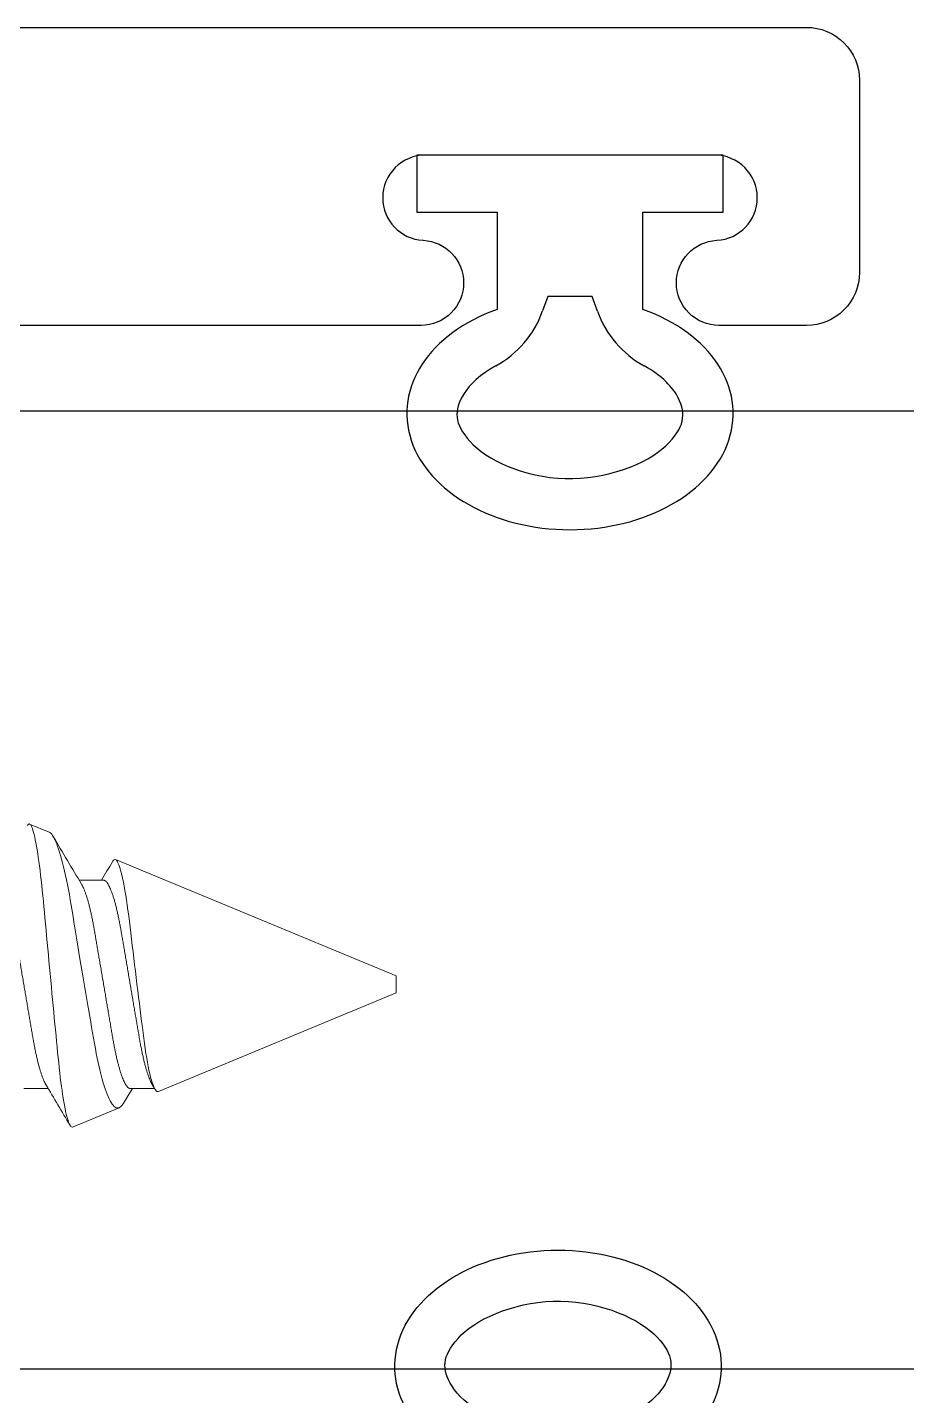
# Model space of a CAD drawing. Extents: x -23 to 190, y -172 to 85.
# Drawn here: x 10.061 to 10.577, y 52.45 to 53.254 of the extents above; entities that cross this region are included whole.
import ezdxf

# ---------------------------------------------------------------- set-up
doc = ezdxf.new("R2010")
doc.units = 0
doc.header["$MEASUREMENT"] = 0
doc.layers.get('0').update_dxf_attribs({"linetype": 'CONTINUOUS'})
for name, color, linetype in [('Ballons', 7, 'CONTINUOUS'), ('FRAME', 1, 'CONTINUOUS'), ('PROFILE NUMBER', 150, 'CONTINUOUS'), ('TEXT', 7, 'CONTINUOUS')]:
    doc.layers.add(name, color=color, linetype=linetype)

# ---------------------------------------------------------------- blocks, each defined once
blk = doc.blocks.new('3800 NAIL-ON FRAME')
blk.add_lwpolyline([(3.0495, 0.444), (3.0495, -0.969, -0.414214), (3.0185, -1), (2.9055, -1, -0.414214), (2.8745, -0.969), (2.8745, -0.9175, -0.414214), (2.8995, -0.8925), (2.8995, -0.8925, -0.399638), (2.92447, -0.91625, 0.399638), (2.94944, -0.94), (2.9495, -0.94, 0.414214), (2.9745, -0.915), (2.9745, -0.745, 0.414214), (2.9495, -0.72), (2.94944, -0.72, 0.399638), (2.92447, -0.74375, -0.399638), (2.8995, -0.7675, -0.414214), (2.8745, -0.7425), (2.8745, -0.691), (2.8745, 0)], format="xyb")
blk = doc.blocks.new('no 10 1 in')
at = {"color": 7, "linetype": 'Continuous', "lineweight": 15}
for p, q in [((55.99868, 25.66646), (55.98717, 25.67123)), ((56.20248, 25.58204), (56.03762, 25.65033)), ((56.03061, 25.63821), (56.01625, 25.63821)), ((56.20248, 25.57704), (56.20248, 25.58204)), ((56.20248, 25.57204), (56.20248, 25.57704)), ((56.06283, 25.5142), (56.20248, 25.57204)), ((55.98373, 25.51587), (55.99809, 25.51587)), ((56.04623, 25.51587), (56.06059, 25.51587)), ((56.01239, 25.4933), (56.03975, 25.50464))]:
    blk.add_line(p, q, dxfattribs=at)
at = {"color": 7, "linetype": 'Continuous', "lineweight": 15, "flags": 128}
for points in [[(56.01239, 25.4933), (56.01208, 25.49325), (56.01176, 25.49334), (56.01143, 25.49359), (56.0111, 25.49398), (56.01076, 25.49453), (56.01041, 25.49524), (56.01005, 25.49611), (56.0097, 25.49713), (56.00935, 25.49826), (56.009, 25.49952), (56.00865, 25.50094), (56.0083, 25.50249), (56.00794, 25.50421), (56.00758, 25.50607), (56.00722, 25.50807), (56.00687, 25.51021), (56.00653, 25.51239), (56.00619, 25.5147), (56.00585, 25.51712), (56.00552, 25.51966), (56.00518, 25.52236), (56.00486, 25.52516), (56.00453, 25.52809), (56.00422, 25.53111), (56.00392, 25.5341), (56.00362, 25.53716), (56.00331, 25.54032), (56.00299, 25.54354), (56.00267, 25.54689), (56.00234, 25.55029), (56.002, 25.55377), (56.00166, 25.55729), (56.00132, 25.56087), (56.00097, 25.56447), (56.00062, 25.56813), (56.00027, 25.57181), (55.99992, 25.57558), (55.99956, 25.57936), (55.9992, 25.58318), (55.99884, 25.58698), (55.9985, 25.59067), (55.99816, 25.59433), (55.99782, 25.598), (55.99748, 25.60163), (55.99714, 25.60531), (55.99681, 25.60895), (55.99647, 25.61255), (55.99615, 25.6161), (55.99584, 25.61946), (55.99554, 25.62275), (55.99524, 25.62599), (55.99493, 25.62915), (55.99461, 25.6323), (55.99429, 25.63535), (55.99395, 25.63833), (55.99362, 25.6412), (55.99328, 25.64396), (55.99294, 25.6466), (55.99259, 25.64915), (55.99225, 25.65158), (55.99189, 25.65392), (55.99153, 25.65614), (55.99118, 25.65823), (55.99082, 25.66017), (55.99047, 25.66193), (55.99013, 25.66354), (55.98978, 25.66502), (55.98944, 25.66634), (55.9891, 25.66753), (55.98876, 25.66857), (55.98842, 25.66944), (55.98809, 25.67015), (55.98778, 25.67067), (55.98747, 25.67103), (55.98717, 25.67123), (55.98686, 25.67127), (55.98655, 25.67116), (55.98623, 25.67088), (55.9859, 25.67044), (55.98582, 25.67029)], [(55.99867, 25.66645), (55.99906, 25.66626), (55.99958, 25.66584), (56.00012, 25.66524), (56.00068, 25.66447), (56.00126, 25.6635), (56.00185, 25.66236), (56.00245, 25.66104), (56.00306, 25.65954), (56.00362, 25.65804), (56.00418, 25.6564), (56.00475, 25.65462), (56.00532, 25.65271), (56.00591, 25.65062), (56.0065, 25.6484), (56.00709, 25.64604), (56.00768, 25.64356), (56.00825, 25.64104), (56.00881, 25.63841), (56.00938, 25.63567), (56.00994, 25.63282), (56.01051, 25.62981), (56.01106, 25.62672), (56.01162, 25.6235), (56.01216, 25.62021), (56.01267, 25.61696), (56.0132, 25.61365), (56.01374, 25.61025), (56.0143, 25.60679), (56.01488, 25.6032), (56.01547, 25.59957), (56.01607, 25.59587), (56.01669, 25.59215), (56.01724, 25.58878), (56.01781, 25.5854), (56.01838, 25.58199), (56.01895, 25.57858), (56.01954, 25.57511), (56.02013, 25.57165), (56.02072, 25.56819), (56.02131, 25.56475), (56.02188, 25.56147), (56.02245, 25.55821), (56.02302, 25.55498), (56.02358, 25.5518), (56.02415, 25.54861), (56.02471, 25.54547), (56.02526, 25.54239), (56.02581, 25.53937), (56.02632, 25.53655), (56.02685, 25.53382), (56.02739, 25.53116), (56.02795, 25.5286), (56.02853, 25.52609), (56.02913, 25.52369), (56.02973, 25.5214), (56.03035, 25.51923), (56.03091, 25.51741), (56.03147, 25.51569), (56.03204, 25.51408), (56.03261, 25.51258), (56.0332, 25.51118), (56.03379, 25.5099), (56.03439, 25.50875), (56.03498, 25.50773), (56.03558, 25.50682), (56.03619, 25.50606), (56.03679, 25.50545), (56.03738, 25.50498), (56.03799, 25.50465), (56.03858, 25.50449), (56.03917, 25.50448), (56.03975, 25.50464)], [(56.06283, 25.5142), (56.0624, 25.51412), (56.06196, 25.51426), (56.06152, 25.51459), (56.06105, 25.51515), (56.06057, 25.51592), (56.06009, 25.5169), (56.05963, 25.51804), (56.05916, 25.51937), (56.05869, 25.52088), (56.05821, 25.52262), (56.05773, 25.52455), (56.05726, 25.52666), (56.0568, 25.52887), (56.05635, 25.53125), (56.05591, 25.53377), (56.05547, 25.53651), (56.05504, 25.53939), (56.05462, 25.5424), (56.05421, 25.54543), (56.05381, 25.54857), (56.0534, 25.55179), (56.05296, 25.55518), (56.05252, 25.55864), (56.05208, 25.56216), (56.05161, 25.56582), (56.05115, 25.56953), (56.05068, 25.57327), (56.05021, 25.57714), (56.04973, 25.58102), (56.04925, 25.5849), (56.04879, 25.58867), (56.04834, 25.59243), (56.04789, 25.59615), (56.04744, 25.59993), (56.047, 25.60364), (56.04656, 25.60728), (56.04616, 25.61072), (56.04576, 25.61408), (56.04535, 25.61733), (56.04492, 25.62056), (56.04449, 25.62366), (56.04404, 25.62663), (56.04359, 25.62949), (56.04313, 25.63219), (56.04267, 25.63473), (56.0422, 25.63717), (56.04172, 25.63942), (56.04125, 25.64148), (56.04078, 25.64331), (56.04032, 25.64494), (56.03987, 25.64637), (56.03952, 25.64732), (56.03918, 25.64815), (56.03885, 25.64885), (56.03852, 25.64943), (56.0381, 25.64997), (56.0377, 25.65029), (56.0373, 25.6504), (56.03688, 25.65029), (56.03644, 25.64995), (56.03601, 25.64939), (56.03584, 25.6491)]]:
    blk.add_lwpolyline(points, dxfattribs=at)
at = {"color": 7, "linetype": 'Continuous', "lineweight": 15}
for centre, radius, start, end in [((59.05265, 27.45483), 3.53833, 210.40835, 210.93575), ((53.5644, 27.11374), 2.87282, 329.09511, 329.348), ((53.18977, 23.8351), 3.27286, 30.4626, 30.94858), ((57.83153, 24.44648), 2.07999, 149.06041, 149.31577), ((54.28374, 24.45196), 2.07102, 30.90345, 30.98763), ((56.03567, 25.51137), 0.00787, 301.14739, 333.95966)]:
    blk.add_arc(centre, radius, start, end, dxfattribs=at)
for points, knots in [([(55.96811, 25.63821), (55.96827, 25.6382), (55.96859, 25.63816), (55.9691, 25.63789), (55.96962, 25.63746), (55.97016, 25.63683), (55.97071, 25.63602), (55.97127, 25.63502), (55.97184, 25.63384), (55.97243, 25.63245), (55.97304, 25.63085), (55.97365, 25.62904), (55.97426, 25.62705), (55.97487, 25.62489), (55.97547, 25.62258), (55.97605, 25.62017), (55.97661, 25.61767), (55.97714, 25.61512), (55.97766, 25.61247), (55.97816, 25.60976), (55.97864, 25.60697), (55.97913, 25.60409), (55.97963, 25.60111), (55.98017, 25.59797), (55.98073, 25.59469), (55.98131, 25.59127), (55.98191, 25.58778), (55.98251, 25.58423), (55.98312, 25.58065), (55.98372, 25.5771), (55.98432, 25.5736), (55.9849, 25.57018), (55.98548, 25.56679), (55.98605, 25.56345), (55.98661, 25.56017), (55.98715, 25.55696), (55.98768, 25.55385), (55.9882, 25.55079), (55.98871, 25.54779), (55.98921, 25.54485), (55.98973, 25.54199), (55.99027, 25.53922), (55.99083, 25.53653), (55.9914, 25.534), (55.99197, 25.53162), (55.99254, 25.5294), (55.99312, 25.52732), (55.9937, 25.5254), (55.99429, 25.52363), (55.99487, 25.52204), (55.99546, 25.52062), (55.99604, 25.51938), (55.99645, 25.51859), (55.99666, 25.51826), (55.99668, 25.51824)], [0, 0, 0, 0, 0.018425, 0.037098, 0.055995, 0.075092, 0.094361, 0.113774, 0.1333, 0.152908, 0.173502, 0.194114, 0.214705, 0.235237, 0.255675, 0.275982, 0.295213, 0.314265, 0.333111, 0.351727, 0.370105, 0.388591, 0.407319, 0.426267, 0.446323, 0.466559, 0.486941, 0.507436, 0.528005, 0.548612, 0.568283, 0.587921, 0.607494, 0.626969, 0.646317, 0.665508, 0.684513, 0.703307, 0.722741, 0.74198, 0.761439, 0.781155, 0.801099, 0.821241, 0.840622, 0.860124, 0.879715, 0.899364, 0.919038, 0.938704, 0.95833, 0.977882, 0.998253, 1, 1, 1, 1]), ([(56.01767, 25.63584), (56.01783, 25.63557), (56.01817, 25.63497), (56.01872, 25.63383), (56.01931, 25.63245), (56.01991, 25.63085), (56.02053, 25.62904), (56.02114, 25.62705), (56.02175, 25.62489), (56.02234, 25.62258), (56.02292, 25.62017), (56.02348, 25.61767), (56.02402, 25.61512), (56.02453, 25.61247), (56.02503, 25.60976), (56.02551, 25.60697), (56.026, 25.60409), (56.02651, 25.60111), (56.02704, 25.59797), (56.0276, 25.59469), (56.02819, 25.59127), (56.02878, 25.58778), (56.02938, 25.58423), (56.02999, 25.58065), (56.0306, 25.5771), (56.03119, 25.5736), (56.03178, 25.57018), (56.03235, 25.56679), (56.03292, 25.56345), (56.03348, 25.56017), (56.03403, 25.55696), (56.03456, 25.55385), (56.03508, 25.55079), (56.03559, 25.54779), (56.03609, 25.54485), (56.03661, 25.54199), (56.03715, 25.53922), (56.03771, 25.53653), (56.03827, 25.534), (56.03884, 25.53162), (56.03942, 25.5294), (56.03999, 25.52732), (56.04058, 25.5254), (56.04116, 25.52364), (56.04175, 25.52204), (56.04233, 25.52062), (56.04292, 25.51937), (56.0435, 25.51829), (56.04408, 25.51739), (56.04465, 25.51671), (56.0452, 25.51622), (56.04573, 25.51593), (56.04606, 25.51589), (56.04623, 25.51587)], [0, 0, 0, 0, 0.016551, 0.036076, 0.055684, 0.076279, 0.09689, 0.117481, 0.138014, 0.158452, 0.178759, 0.19799, 0.217041, 0.235888, 0.254503, 0.272882, 0.291368, 0.310096, 0.329043, 0.349099, 0.369335, 0.389718, 0.410212, 0.430781, 0.451388, 0.471059, 0.490697, 0.51027, 0.529746, 0.549094, 0.568285, 0.58729, 0.606083, 0.625518, 0.644756, 0.664216, 0.683932, 0.703876, 0.724018, 0.743399, 0.7629, 0.782492, 0.802141, 0.821815, 0.841481, 0.861106, 0.880659, 0.90103, 0.921251, 0.941289, 0.961112, 0.980691, 1, 1, 1, 1]), ([(56.03061, 25.63821), (56.03077, 25.6382), (56.03109, 25.63816), (56.0316, 25.63789), (56.03212, 25.63746), (56.03266, 25.63683), (56.03321, 25.63602), (56.03377, 25.63502), (56.03434, 25.63384), (56.03493, 25.63245), (56.03554, 25.63085), (56.03615, 25.62904), (56.03676, 25.62705), (56.03737, 25.62489), (56.03797, 25.62258), (56.03855, 25.62017), (56.03911, 25.61767), (56.03964, 25.61512), (56.04016, 25.61247), (56.04066, 25.60976), (56.04114, 25.60697), (56.04163, 25.60409), (56.04213, 25.60111), (56.04267, 25.59797), (56.04323, 25.59469), (56.04381, 25.59127), (56.04441, 25.58778), (56.04501, 25.58423), (56.04562, 25.58065), (56.04622, 25.5771), (56.04682, 25.5736), (56.0474, 25.57018), (56.04798, 25.56679), (56.04855, 25.56345), (56.04911, 25.56017), (56.04965, 25.55696), (56.05018, 25.55385), (56.0507, 25.55079), (56.05121, 25.54779), (56.05171, 25.54485), (56.05224, 25.54199), (56.05277, 25.53922), (56.05333, 25.53653), (56.0539, 25.534), (56.05447, 25.53162), (56.05504, 25.5294), (56.05562, 25.52732), (56.0562, 25.5254), (56.05679, 25.52363), (56.05737, 25.52204), (56.05796, 25.52062), (56.05854, 25.51938), (56.05895, 25.51859), (56.05916, 25.51826), (56.05918, 25.51824)], [0, 0, 0, 0, 0.018425, 0.037098, 0.055995, 0.075092, 0.094361, 0.113774, 0.1333, 0.152908, 0.173502, 0.194114, 0.214705, 0.235238, 0.255676, 0.275983, 0.295213, 0.314265, 0.333111, 0.351727, 0.370105, 0.388591, 0.40732, 0.426267, 0.446323, 0.466559, 0.486942, 0.507436, 0.528005, 0.548612, 0.568283, 0.587921, 0.607494, 0.62697, 0.646318, 0.665508, 0.684514, 0.703307, 0.722742, 0.74198, 0.76144, 0.781155, 0.8011, 0.821242, 0.840623, 0.860124, 0.879716, 0.899365, 0.919039, 0.938705, 0.95833, 0.977883, 0.998254, 1, 1, 1, 1])]:
    blk.add_open_spline(points, degree=3, knots=knots, dxfattribs=at)
blk = doc.blocks.new('*U144')
at = {"layer": 'PROFILE NUMBER', "color": 5}
for p, q in [((-0.01609, 0.09158), (-0.013, 0.083)), ((0.013, 0.083), (0.01608, 0.09154)), ((-0.013, 0.083), (0.013, 0.083))]:
    blk.add_line(p, q, dxfattribs=at)
blk.add_lwpolyline([(-0.04275, 0.09065), (-0.04275, 0.0335), (-0.09, 0.0335), (-0.09, 0), (0.09, 0), (0.09, 0.0335), (0.04275, 0.0335), (0.04275, 0.09065)], dxfattribs=at)
for centre, start, end in [((-0.07254, 0.07123), 19.82892, 61.17501), ((0.07253, 0.07121), 118.76326, 160.19447)]:
    blk.add_arc(centre, 0.06, start, end, dxfattribs=at)
blk.add_ellipse((0, 0.15174), major_axis=(-0.09585, 0), ratio=0.712114, start_param=2.033109, end_param=7.391692, dxfattribs=at)
blk.add_open_spline([(0.04366, 0.12381), (0.05257, 0.1287), (0.05894, 0.13472), (0.06853, 0.15026), (0.06813, 0.15744), (0.04932, 0.17884), (0.02704, 0.18929), (-0.02121, 0.19063), (-0.04508, 0.18148), (-0.06741, 0.15999), (-0.06836, 0.15226), (-0.06067, 0.13657), (-0.05385, 0.12943), (-0.04361, 0.1238)], degree=3, knots=[2.2211, 2.2211, 2.2211, 2.2211, 2.727733, 2.727733, 3.7005, 3.7005, 4.673268, 4.673268, 5.646035, 5.646035, 6.618803, 6.618803, 7.203997, 7.203997, 7.203997, 7.203997], dxfattribs=at)

msp = doc.modelspace()

# ---------------------------------------------------------------- linework, layer by layer
at = {"layer": 'Ballons'}
for p, q in [((9.98747, 53.02847), (11.81779, 53.02847)), ((9.98747, 52.46597), (11.81779, 52.46597))]:
    msp.add_line(p, q, dxfattribs=at)

# ---------------------------------------------------------------- block references
msp.add_blockref('no 10 1 in', (-45.92511, 27.11467), dxfattribs=at)
at = {"layer": 'FRAME', "rotation": 90}
msp.add_blockref('3800 NAIL-ON FRAME', (9.54947, 50.20422), dxfattribs=at)
at = {"layer": 'TEXT', "rotation": 180}
msp.add_blockref('*U144', (10.37947, 53.17872), dxfattribs=at)
at = {"layer": 'TEXT', "xscale": -1}
msp.add_blockref('*U144', (10.37243, 52.31572), dxfattribs=at)

doc.saveas('drawing.dxf')
